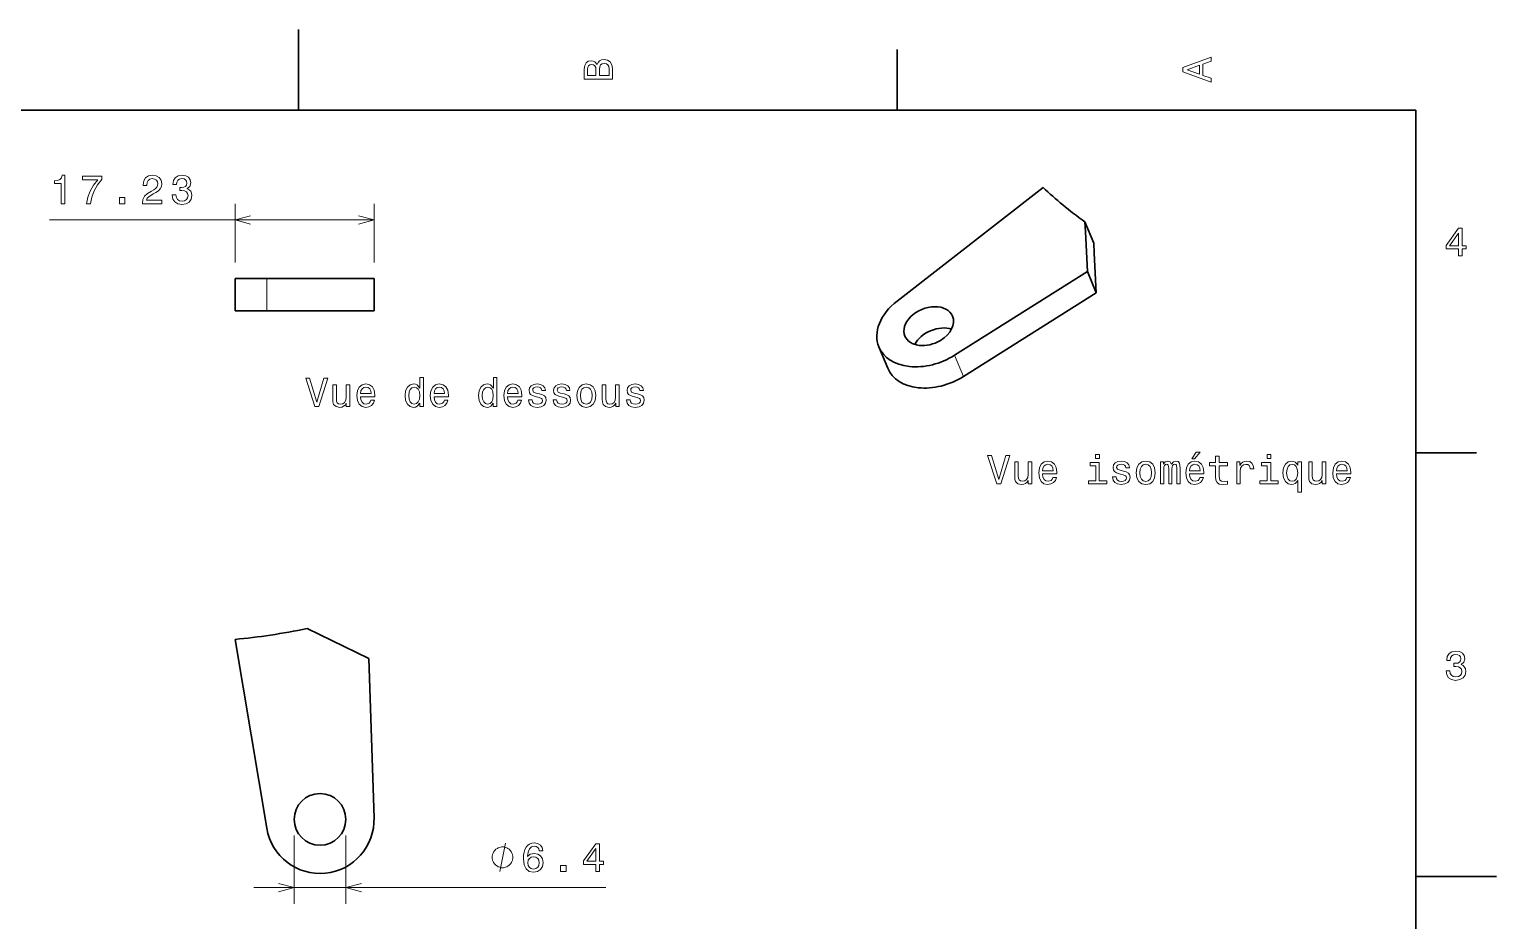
# Model space of a CAD drawing. Extents: x 0 to 297, y 0 to 210.
# Drawn here: x 115.2 to 297, y 99.5 to 210 of the extents above; entities that cross this region are included whole.
import ezdxf

# ---------------------------------------------------------------- set-up
doc = ezdxf.new("R2010")
doc.units = 0

msp = doc.modelspace()

# ---------------------------------------------------------------- linework, layer by layer
at = {"color": 7, "lineweight": 35, "ltscale": 0.25}
for p, q in [((148.5, 200), (148.5, 210)), ((287, 105), (297, 105))]:
    msp.add_line(p, q, dxfattribs=at)
at = {"color": 7, "lineweight": 35, "ltscale": 0.1875}
for p, q in [((222.699997, 200), (222.699997, 207.5)), ((287, 157.5), (294.5, 157.5))]:
    msp.add_line(p, q, dxfattribs=at)
at = {"color": 7, "lineweight": 35}
for p, q in [((287, 200), (10, 200)), ((287, 10), (287, 200)), ((222.701462, 176.321884), (240.80658, 190.401337)), ((144.575333, 110.977486), (140.656662, 134.390457))]:
    msp.add_line(p, q, dxfattribs=at)
at = {"color": 7, "lineweight": 13, "ltscale": 0.182048}
for p, q in [((140.656662, 181.105637), (140.656662, 188.387558)), ((157.883408, 181.105637), (157.883408, 188.387558))]:
    msp.add_line(p, q, dxfattribs=at)
at = {"color": 7, "lineweight": 13}
msp.add_line((117.676544, 186.387558), (157.883408, 186.387558), dxfattribs=at)
at = {"color": 7, "lineweight": 35, "ltscale": 0.030947}
for p, q in [((246.03952, 184.896881), (245.978882, 186.133286)), ((247.138702, 182.264069), (247.078064, 183.500473))]:
    msp.add_line(p, q, dxfattribs=at)
at = {"color": 7, "lineweight": 35, "ltscale": 0.071326}
for p, q in [((245.978882, 186.133286), (247.078064, 183.500473)), ((246.280914, 179.977753), (247.380096, 177.34494)), ((221.540558, 168.001312), (220.441376, 170.634125))]:
    msp.add_line(p, q, dxfattribs=at)
at = {"color": 7, "lineweight": 35, "ltscale": 0.123126}
for p, q in [((246.280914, 179.977753), (246.03952, 184.896881)), ((247.380096, 177.34494), (247.138702, 182.264069))]:
    msp.add_line(p, q, dxfattribs=at)
at = {"color": 7, "lineweight": 35, "ltscale": 0.097967}
for p, q in [((144.575333, 179.105637), (140.656662, 179.105637)), ((144.575333, 175.105637), (140.656662, 175.105637))]:
    msp.add_line(p, q, dxfattribs=at)
at = {"color": 7, "lineweight": 35, "ltscale": 0.1}
for p, q in [((140.656662, 179.105637), (140.656662, 175.105637)), ((157.883408, 175.105637), (157.883408, 179.105637))]:
    msp.add_line(p, q, dxfattribs=at)
at = {"color": 7, "lineweight": 35, "ltscale": 0.332702}
for p, q in [((157.883408, 179.105637), (144.575333, 179.105637)), ((157.883408, 175.105637), (144.575333, 175.105637))]:
    msp.add_line(p, q, dxfattribs=at)
at = {"color": 7, "lineweight": 13, "ltscale": 0.1}
msp.add_line((144.575333, 179.105637), (144.575333, 175.105637), dxfattribs=at)
at = {"color": 7, "lineweight": 35, "ltscale": 0.486209}
for p, q in [((246.280914, 179.977753), (229.829254, 169.605576)), ((247.380096, 177.34494), (230.928436, 166.972778))]:
    msp.add_line(p, q, dxfattribs=at)
at = {"color": 7, "lineweight": 13, "ltscale": 0.071326}
msp.add_line((229.829254, 169.605576), (230.928436, 166.972778), dxfattribs=at)
at = {"color": 7, "lineweight": 35, "ltscale": 0.042839}
msp.add_line((151.119156, 134.989517), (149.577744, 135.738037), dxfattribs=at)
at = {"color": 7, "lineweight": 35, "ltscale": 0.170439}
msp.add_line((157.251923, 132.011551), (151.119156, 134.989517), dxfattribs=at)
at = {"color": 7, "lineweight": 35, "ltscale": 0.493118}
msp.add_line((157.251923, 132.011551), (157.88002, 112.296829), dxfattribs=at)
at = {"color": 8, "lineweight": 13, "ltscale": 0.211242}
for p, q in [((147.983414, 110.083488), (147.983414, 101.633797)), ((154.383408, 110.083488), (154.383408, 101.633797))]:
    msp.add_line(p, q, dxfattribs=at)
at = {"color": 8, "lineweight": 13}
msp.add_line((142.983414, 103.633797), (186.595062, 103.633797), dxfattribs=at)
at = {"color": 7, "lineweight": 13}
for points in [[(185.542007, 205.630417), (185.249496, 205.983429), (185.052811, 206.074219), (184.81073, 206.104477), (184.432495, 206.03891), (184.160156, 205.842224), (183.993729, 205.524506), (183.933212, 205.080704), (183.933212, 203.835022), (187.433212, 203.835022), (187.433212, 205.151306), (187.36261, 205.620331), (187.155838, 205.968307), (186.828018, 206.185165), (186.384216, 206.260818), (186.08667, 206.215424), (185.839554, 206.094391), (185.65799, 205.897705)], [(185.385666, 204.984879), (185.385666, 204.298996), (184.351807, 204.298996), (184.351807, 205.025223), (184.382065, 205.297562), (184.472839, 205.489197), (184.629181, 205.605194), (184.86116, 205.645538), (185.093155, 205.600143), (185.254532, 205.479111), (185.355408, 205.272339)], [(187.014618, 205.095825), (187.014618, 204.298996), (185.809296, 204.298996), (185.809296, 205.050446), (185.844589, 205.368164), (185.9505, 205.595108), (186.132065, 205.731277), (186.394302, 205.776657), (186.671692, 205.731277), (186.863327, 205.605194), (186.979324, 205.393372)], [(261.633209, 203.466858), (261.633209, 203.930847), (260.604401, 204.298996), (260.604401, 205.695969), (261.633209, 206.064133), (261.633209, 206.538193), (258.128174, 205.257217), (258.128174, 204.742798)], [(260.17572, 204.460388), (258.632477, 205), (260.17572, 205.539627)], [(119.103783, 188.387558), (119.562714, 188.387558), (119.562714, 191.912766), (119.219772, 191.912766), (119.128998, 191.605133), (118.947441, 191.398361), (118.670059, 191.277328), (118.286774, 191.236984), (118.286774, 190.878906), (119.103783, 190.878906)], [(122.229576, 188.387558), (122.738937, 188.387558), (122.905365, 189.219681), (123.197876, 189.996338), (123.61142, 190.717529), (124.151047, 191.393326), (124.151047, 191.811905), (121.750465, 191.811905), (121.750465, 191.352966), (123.666893, 191.352966), (123.112137, 190.672134), (122.69355, 189.961044), (122.401047, 189.204559)], [(129.172089, 188.387558), (131.577698, 188.387558), (131.577698, 188.821274), (129.676407, 188.821274), (129.782318, 189.058304), (129.963867, 189.25499), (130.523666, 189.613052), (130.821213, 189.764359), (131.154068, 189.981216), (131.391098, 190.233383), (131.527267, 190.53093), (131.577698, 190.86882), (131.491974, 191.29245), (131.254929, 191.625305), (130.891815, 191.837128), (130.422806, 191.912766), (129.93866, 191.827042), (129.570496, 191.590012), (129.333466, 191.211761), (129.252777, 190.712479), (129.252777, 190.641876), (129.7117, 190.641876), (129.7117, 190.68222), (129.757095, 191.025162), (129.893265, 191.277328), (130.110123, 191.438705), (130.397583, 191.494186), (130.690094, 191.443756), (130.906952, 191.317673), (131.048157, 191.120987), (131.098602, 190.873871), (131.063293, 190.641876), (130.967468, 190.44519), (130.806091, 190.273727), (130.584183, 190.122421), (130.286636, 189.961044), (129.792404, 189.648361), (129.444412, 189.315506), (129.23764, 188.912048), (129.172089, 188.402679)], [(132.867752, 189.486984), (132.867752, 189.451675), (132.948456, 188.967529), (133.185486, 188.604416), (133.558685, 188.372421), (134.052917, 188.286697), (134.577408, 188.372421), (134.970779, 188.59433), (135.222946, 188.947357), (135.313721, 189.401245), (135.273376, 189.698792), (135.16243, 189.940872), (134.980865, 190.127472), (134.7388, 190.263641), (135.066605, 190.535965), (135.182602, 190.969681), (135.106949, 191.363068), (134.890091, 191.660614), (134.537064, 191.847214), (134.052917, 191.912766), (133.59903, 191.832077), (133.251038, 191.610184), (133.024094, 191.257156), (132.948456, 190.788132), (132.948456, 190.752823), (133.397293, 190.752823), (133.437637, 191.075592), (133.568771, 191.307587), (133.780579, 191.448792), (134.078125, 191.499222), (134.340378, 191.458878), (134.532028, 191.352966), (134.64801, 191.181503), (134.693405, 190.949509), (134.64801, 190.702393), (134.526978, 190.535965), (134.31517, 190.435104), (134.027695, 190.404846), (133.831009, 190.409897), (133.831009, 190.011475), (134.078125, 190.021561), (134.395859, 189.976166), (134.632889, 189.855133), (134.774094, 189.658447), (134.824524, 189.401245), (134.769058, 189.108734), (134.622803, 188.891876), (134.390808, 188.755707), (134.083176, 188.710327), (133.765457, 188.760757), (133.533463, 188.912048), (133.387207, 189.154129), (133.331741, 189.486984)], [(126.318619, 188.387558), (127.014587, 188.387558), (127.014587, 189.138992), (126.318619, 189.138992)], [(292.277374, 181.916794), (292.731262, 181.916794), (292.731262, 182.784225), (293.23056, 182.784225), (293.23056, 183.187683), (292.731262, 183.187683), (292.731262, 185.341141), (292.272339, 185.341141), (290.739197, 183.228027), (290.739197, 182.784225), (292.277374, 182.784225)], [(291.162842, 183.187683), (292.277374, 184.756134), (292.277374, 183.187683)], [(151.665573, 166.754059), (150.78804, 163.773499), (149.885315, 166.754059), (149.406204, 166.754059), (150.535889, 163.249008), (151.040207, 163.249008), (152.144669, 166.754059)], [(154.868011, 165.957214), (154.42421, 165.957214), (154.42421, 164.393814), (154.373779, 164.030716), (154.227524, 163.768463), (154.00058, 163.607071), (153.703033, 163.556641), (153.466003, 163.596985), (153.314697, 163.718033), (153.228973, 163.924805), (153.208801, 164.2173), (153.208801, 165.957214), (152.764984, 165.957214), (152.764984, 164.176956), (152.780121, 163.818893), (152.875946, 163.521347), (153.168457, 163.249008), (153.637466, 163.153183), (153.889633, 163.188492), (154.106491, 163.279266), (154.293091, 163.435608), (154.444382, 163.662552), (154.444382, 163.249008), (154.868011, 163.249008)], [(156.204468, 164.474518), (157.979691, 164.474518), (157.984726, 164.68129), (157.904037, 165.261261), (157.682144, 165.694977), (157.329117, 165.957214), (156.860092, 166.05304), (156.401154, 165.952179), (156.048126, 165.669754), (155.821182, 165.210831), (155.740494, 164.605637), (155.816147, 163.985321), (156.043091, 163.531433), (156.391068, 163.249008), (156.844971, 163.153183), (157.238342, 163.21875), (157.561096, 163.390213), (157.798126, 163.662552), (157.934296, 164.025665), (157.495544, 164.025665), (157.404755, 163.823929), (157.273636, 163.672638), (156.900436, 163.551605), (156.612976, 163.607071), (156.396118, 163.783585), (156.254898, 164.07106), (156.204468, 164.459381)], [(156.204468, 164.847717), (156.259949, 165.195694), (156.396118, 165.452896), (156.60289, 165.609238), (156.875229, 165.664719), (157.142517, 165.609238), (157.349289, 165.452896), (157.475372, 165.195694), (157.520752, 164.847717)], [(163.55246, 163.667603), (163.55246, 163.249008), (163.996262, 163.249008), (163.996262, 166.870041), (163.557495, 166.870041), (163.557495, 165.543671), (163.219604, 165.926956), (163.012833, 166.017746), (162.775803, 166.05304), (162.347122, 165.952179), (162.014267, 165.669754), (161.797409, 165.215866), (161.721771, 164.605637), (161.797409, 163.995407), (162.014267, 163.536469), (162.347122, 163.249008), (162.775803, 163.153183), (163.012833, 163.188492), (163.22464, 163.279266)], [(162.85144, 165.654633), (163.143951, 165.584015), (163.36586, 165.387329), (163.496979, 165.059525), (163.547409, 164.605637), (163.496979, 164.146698), (163.36586, 163.818893), (163.143951, 163.617157), (162.85144, 163.551605), (162.574066, 163.617157), (162.362259, 163.818893), (162.221039, 164.151749), (162.175659, 164.605637), (162.221039, 165.054489), (162.362259, 165.382294), (162.574066, 165.584015)], [(165.312546, 164.474518), (167.087753, 164.474518), (167.092804, 164.68129), (167.012115, 165.261261), (166.790207, 165.694977), (166.43718, 165.957214), (165.96817, 166.05304), (165.509232, 165.952179), (165.156204, 165.669754), (164.92926, 165.210831), (164.848572, 164.605637), (164.92421, 163.985321), (165.151154, 163.531433), (165.499146, 163.249008), (165.953033, 163.153183), (166.346405, 163.21875), (166.669174, 163.390213), (166.906204, 163.662552), (167.042374, 164.025665), (166.603607, 164.025665), (166.512833, 163.823929), (166.381714, 163.672638), (166.008514, 163.551605), (165.721039, 163.607071), (165.504181, 163.783585), (165.362976, 164.07106), (165.312546, 164.459381)], [(165.312546, 164.847717), (165.368011, 165.195694), (165.504181, 165.452896), (165.710953, 165.609238), (165.983292, 165.664719), (166.25058, 165.609238), (166.457352, 165.452896), (166.583435, 165.195694), (166.62883, 164.847717)], [(172.660522, 163.667603), (172.660522, 163.249008), (173.104324, 163.249008), (173.104324, 166.870041), (172.665573, 166.870041), (172.665573, 165.543671), (172.327667, 165.926956), (172.120895, 166.017746), (171.883865, 166.05304), (171.4552, 165.952179), (171.122345, 165.669754), (170.905487, 165.215866), (170.829834, 164.605637), (170.905487, 163.995407), (171.122345, 163.536469), (171.4552, 163.249008), (171.883865, 163.153183), (172.120895, 163.188492), (172.332718, 163.279266)], [(171.959518, 165.654633), (172.252029, 165.584015), (172.473923, 165.387329), (172.605057, 165.059525), (172.655487, 164.605637), (172.605057, 164.146698), (172.473923, 163.818893), (172.252029, 163.617157), (171.959518, 163.551605), (171.682144, 163.617157), (171.470322, 163.818893), (171.329117, 164.151749), (171.283722, 164.605637), (171.329117, 165.054489), (171.470322, 165.382294), (171.682144, 165.584015)], [(174.420609, 164.474518), (176.195831, 164.474518), (176.200867, 164.68129), (176.120178, 165.261261), (175.898285, 165.694977), (175.545258, 165.957214), (175.076233, 166.05304), (174.617294, 165.952179), (174.264267, 165.669754), (174.037323, 165.210831), (173.956635, 164.605637), (174.032288, 163.985321), (174.259232, 163.531433), (174.607208, 163.249008), (175.061096, 163.153183), (175.454468, 163.21875), (175.777237, 163.390213), (176.014267, 163.662552), (176.150436, 164.025665), (175.71167, 164.025665), (175.620895, 163.823929), (175.489777, 163.672638), (175.116577, 163.551605), (174.829117, 163.607071), (174.612259, 163.783585), (174.471039, 164.07106), (174.420609, 164.459381)], [(174.420609, 164.847717), (174.476089, 165.195694), (174.612259, 165.452896), (174.819031, 165.609238), (175.09137, 165.664719), (175.358658, 165.609238), (175.56543, 165.452896), (175.691498, 165.195694), (175.736893, 164.847717)], [(178.394669, 164.827545), (177.966003, 164.928406), (177.648285, 165.044403), (177.542374, 165.281433), (177.572632, 165.447861), (177.678528, 165.568893), (177.850006, 165.644547), (178.097122, 165.674805), (178.334152, 165.644547), (178.520752, 165.553757), (178.641785, 165.417603), (178.69223, 165.236038), (179.125946, 165.236038), (179.125946, 165.246124), (179.050293, 165.573929), (178.843521, 165.831146), (178.520752, 165.992523), (178.097122, 166.05304), (177.668457, 165.992523), (177.355774, 165.826096), (177.159088, 165.578979), (177.098572, 165.266296), (177.143951, 164.963699), (177.285156, 164.751892), (177.517151, 164.600586), (177.855042, 164.49469), (178.349289, 164.373642), (178.651886, 164.247574), (178.732574, 164.146698), (178.762833, 163.995407), (178.717438, 163.808807), (178.596405, 163.667603), (178.399719, 163.576813), (178.137466, 163.546555), (177.860092, 163.576813), (177.658356, 163.682724), (177.522202, 163.854202), (177.466721, 164.091232), (177.03804, 164.091232), (177.108658, 163.687775), (177.31543, 163.395264), (177.643234, 163.21875), (178.097122, 163.153183), (178.571182, 163.21875), (178.919174, 163.395264), (179.130981, 163.677689), (179.206635, 164.045837), (179.151154, 164.363556), (178.994812, 164.580414), (178.73761, 164.721634)], [(181.430695, 164.827545), (181.002014, 164.928406), (180.684296, 165.044403), (180.5784, 165.281433), (180.608643, 165.447861), (180.714554, 165.568893), (180.886032, 165.644547), (181.133148, 165.674805), (181.370178, 165.644547), (181.556778, 165.553757), (181.677811, 165.417603), (181.728241, 165.236038), (182.161957, 165.236038), (182.161957, 165.246124), (182.086319, 165.573929), (181.879547, 165.831146), (181.556778, 165.992523), (181.133148, 166.05304), (180.704468, 165.992523), (180.391785, 165.826096), (180.195099, 165.578979), (180.134583, 165.266296), (180.179977, 164.963699), (180.321182, 164.751892), (180.553177, 164.600586), (180.891068, 164.49469), (181.385315, 164.373642), (181.687897, 164.247574), (181.768585, 164.146698), (181.798859, 163.995407), (181.753464, 163.808807), (181.632431, 163.667603), (181.435745, 163.576813), (181.173492, 163.546555), (180.896118, 163.576813), (180.694382, 163.682724), (180.558212, 163.854202), (180.502747, 164.091232), (180.074066, 164.091232), (180.144669, 163.687775), (180.35144, 163.395264), (180.67926, 163.21875), (181.133148, 163.153183), (181.607208, 163.21875), (181.9552, 163.395264), (182.167007, 163.677689), (182.242661, 164.045837), (182.18718, 164.363556), (182.030838, 164.580414), (181.773636, 164.721634)], [(183.009232, 164.600586), (183.08992, 163.985321), (183.321899, 163.531433), (183.690063, 163.249008), (184.184296, 163.153183), (184.673492, 163.249008), (185.041641, 163.526382), (185.273636, 163.98027), (185.359375, 164.600586), (185.273636, 165.215866), (185.041641, 165.674805), (184.673492, 165.952179), (184.184296, 166.05304), (183.690063, 165.952179), (183.321899, 165.669754), (183.08992, 165.215866)], [(183.46312, 164.605637), (183.508514, 165.059525), (183.649719, 165.387329), (183.876663, 165.589066), (184.184296, 165.659668), (184.486893, 165.589066), (184.713837, 165.39238), (184.855042, 165.059525), (184.905487, 164.605637), (184.855042, 164.146698), (184.713837, 163.813843), (184.486893, 163.612122), (184.184296, 163.546555), (183.876663, 163.612122), (183.649719, 163.813843), (183.508514, 164.146698)], [(188.264267, 165.957214), (187.820465, 165.957214), (187.820465, 164.393814), (187.770035, 164.030716), (187.623779, 163.768463), (187.396835, 163.607071), (187.099274, 163.556641), (186.862244, 163.596985), (186.710953, 163.718033), (186.625214, 163.924805), (186.605042, 164.2173), (186.605042, 165.957214), (186.16124, 165.957214), (186.16124, 164.176956), (186.176376, 163.818893), (186.272186, 163.521347), (186.564697, 163.249008), (187.033722, 163.153183), (187.285889, 163.188492), (187.502747, 163.279266), (187.689331, 163.435608), (187.840637, 163.662552), (187.840637, 163.249008), (188.264267, 163.249008)], [(190.538757, 164.827545), (190.110092, 164.928406), (189.792358, 165.044403), (189.686462, 165.281433), (189.716721, 165.447861), (189.822632, 165.568893), (189.994095, 165.644547), (190.241211, 165.674805), (190.478241, 165.644547), (190.664841, 165.553757), (190.785889, 165.417603), (190.836319, 165.236038), (191.270035, 165.236038), (191.270035, 165.246124), (191.194382, 165.573929), (190.98761, 165.831146), (190.664841, 165.992523), (190.241211, 166.05304), (189.812531, 165.992523), (189.499863, 165.826096), (189.303177, 165.578979), (189.242645, 165.266296), (189.28804, 164.963699), (189.42926, 164.751892), (189.66124, 164.600586), (189.999146, 164.49469), (190.493378, 164.373642), (190.795959, 164.247574), (190.876663, 164.146698), (190.906921, 163.995407), (190.861526, 163.808807), (190.740494, 163.667603), (190.543808, 163.576813), (190.281555, 163.546555), (190.004181, 163.576813), (189.80246, 163.682724), (189.66629, 163.854202), (189.610809, 164.091232), (189.182129, 164.091232), (189.252747, 163.687775), (189.459503, 163.395264), (189.787323, 163.21875), (190.241211, 163.153183), (190.715271, 163.21875), (191.063263, 163.395264), (191.27507, 163.677689), (191.350723, 164.045837), (191.295242, 164.363556), (191.138916, 164.580414), (190.881699, 164.721634)], [(236.176682, 157.186813), (235.299149, 154.206253), (234.396423, 157.186813), (233.917313, 157.186813), (235.046997, 153.681763), (235.551315, 153.681763), (236.655777, 157.186813)], [(239.37912, 156.389969), (238.935318, 156.389969), (238.935318, 154.826569), (238.884888, 154.46347), (238.738632, 154.201218), (238.511688, 154.039825), (238.214142, 153.989395), (237.977112, 154.029739), (237.825806, 154.150787), (237.740082, 154.357559), (237.71991, 154.650055), (237.71991, 156.389969), (237.276093, 156.389969), (237.276093, 154.609711), (237.291229, 154.251648), (237.387054, 153.954102), (237.679565, 153.681763), (238.148575, 153.585938), (238.400742, 153.621246), (238.617599, 153.712021), (238.804199, 153.868362), (238.95549, 154.095306), (238.95549, 153.681763), (239.37912, 153.681763)], [(240.715576, 154.907272), (242.490799, 154.907272), (242.495834, 155.114044), (242.415146, 155.694016), (242.193253, 156.127731), (241.840225, 156.389969), (241.371201, 156.485794), (240.912262, 156.384933), (240.559235, 156.102509), (240.332291, 155.643585), (240.251602, 155.038391), (240.327255, 154.418076), (240.554199, 153.964188), (240.902176, 153.681763), (241.356079, 153.585938), (241.749451, 153.651505), (242.072205, 153.822968), (242.309235, 154.095306), (242.445404, 154.45842), (242.006653, 154.45842), (241.915863, 154.256683), (241.784744, 154.105392), (241.411545, 153.98436), (241.124084, 154.039825), (240.907227, 154.216339), (240.766006, 154.503815), (240.715576, 154.892136)], [(247.771057, 157.302795), (247.302032, 157.302795), (247.302032, 156.798477), (247.771057, 156.798477)], [(250.761688, 155.2603), (250.333023, 155.36116), (250.015289, 155.477158), (249.909393, 155.714188), (249.939651, 155.880615), (250.045547, 156.001648), (250.217026, 156.077301), (250.464142, 156.107559), (250.701172, 156.077301), (250.887772, 155.986511), (251.008804, 155.850357), (251.059235, 155.668793), (251.492966, 155.668793), (251.492966, 155.678879), (251.417313, 156.006683), (251.210541, 156.263901), (250.887772, 156.425278), (250.464142, 156.485794), (250.035461, 156.425278), (249.722778, 156.25885), (249.526093, 156.011734), (249.465576, 155.699051), (249.510971, 155.396454), (249.652176, 155.184647), (249.884171, 155.03334), (250.222061, 154.927444), (250.716309, 154.806396), (251.01889, 154.680328), (251.099579, 154.579453), (251.129852, 154.428162), (251.084457, 154.241562), (250.963425, 154.100357), (250.766739, 154.009567), (250.504486, 153.979309), (250.227112, 154.009567), (250.025375, 154.115479), (249.889221, 154.286957), (249.83374, 154.523987), (249.40506, 154.523987), (249.475662, 154.120529), (249.682434, 153.828018), (250.010254, 153.651505), (250.464142, 153.585938), (250.938202, 153.651505), (251.286194, 153.828018), (251.498001, 154.110443), (251.573654, 154.478592), (251.518173, 154.79631), (251.361832, 155.013168), (251.10463, 155.154388)], [(252.340225, 155.03334), (252.420914, 154.418076), (252.652893, 153.964188), (253.021057, 153.681763), (253.515289, 153.585938), (254.004486, 153.681763), (254.37265, 153.959137), (254.60463, 154.413025), (254.690369, 155.03334), (254.60463, 155.648621), (254.37265, 156.107559), (254.004486, 156.384933), (253.515289, 156.485794), (253.021057, 156.384933), (252.652893, 156.102509), (252.420914, 155.648621)], [(255.330856, 153.681763), (255.739365, 153.681763), (255.739365, 155.492279), (255.764572, 155.764618), (255.840225, 155.961304), (255.956223, 156.077301), (256.107513, 156.122681), (256.228546, 156.082336), (256.309235, 155.981476), (256.349579, 155.809998), (256.364716, 155.583054), (256.364716, 153.681763), (256.748016, 153.681763), (256.748016, 155.492279), (256.773224, 155.759567), (256.848877, 155.956253), (256.96991, 156.077301), (257.121216, 156.122681), (257.242249, 156.082336), (257.322937, 155.981476), (257.373352, 155.583054), (257.373352, 153.681763), (257.78186, 153.681763), (257.78186, 155.552795), (257.756653, 155.941132), (257.675964, 156.238678), (257.514587, 156.420242), (257.252319, 156.485794), (256.944702, 156.384933), (256.707642, 156.092422), (256.521057, 156.379883), (256.208374, 156.485794), (255.920914, 156.384933), (255.724228, 156.102509), (255.724228, 156.389969), (255.330856, 156.389969)], [(258.931732, 154.907272), (260.70694, 154.907272), (260.711975, 155.114044), (260.631287, 155.694016), (260.409393, 156.127731), (260.056366, 156.389969), (259.587341, 156.485794), (259.128418, 156.384933), (258.775391, 156.102509), (258.548431, 155.643585), (258.467743, 155.038391), (258.543396, 154.418076), (258.770325, 153.964188), (259.118317, 153.681763), (259.572205, 153.585938), (259.965576, 153.651505), (260.288361, 153.822968), (260.525391, 154.095306), (260.66156, 154.45842), (260.222778, 154.45842), (260.132019, 154.256683), (260.000885, 154.105392), (259.627686, 153.98436), (259.34021, 154.039825), (259.123352, 154.216339), (258.982147, 154.503815), (258.931732, 154.892136)], [(259.239349, 156.758133), (259.536896, 156.758133), (260.237915, 157.615479), (259.743683, 157.615479)], [(262.1745, 155.920959), (262.1745, 154.564331), (262.204773, 154.125565), (262.345978, 153.822968), (262.628418, 153.646454), (263.107513, 153.585938), (263.632019, 153.61116), (263.632019, 153.994446), (263.248718, 153.964188), (262.900726, 154.004532), (262.714142, 154.130615), (262.633453, 154.342422), (262.618317, 154.639969), (262.618317, 155.920959), (263.632019, 155.920959), (263.632019, 156.299194), (262.618317, 156.299194), (262.618317, 157.090988), (262.1745, 157.090988), (262.1745, 156.299194), (261.407959, 156.299194), (261.407959, 155.920959)], [(264.78186, 153.681763), (265.225677, 153.681763), (265.225677, 155.230026), (265.271057, 155.603226), (265.407227, 155.870529), (265.62912, 156.031906), (265.926666, 156.087387), (266.14859, 156.052078), (266.315002, 155.951218), (266.415863, 155.779739), (266.451172, 155.54776), (266.900024, 155.54776), (266.839508, 155.956253), (266.673065, 156.248764), (266.395691, 156.425278), (266.017456, 156.485794), (265.760254, 156.44545), (265.538361, 156.344589), (265.341675, 156.173111), (265.185333, 155.941132), (265.185333, 156.389969), (264.78186, 156.389969)], [(269.023224, 157.302795), (268.554199, 157.302795), (268.554199, 156.798477), (269.023224, 156.798477)], [(272.351746, 155.97139), (272.195404, 156.198334), (272.01889, 156.359711), (271.812134, 156.4505), (271.575073, 156.485794), (271.146423, 156.384933), (270.813568, 156.102509), (270.59671, 155.648621), (270.521057, 155.038391), (270.59671, 154.423111), (270.813568, 153.969223), (271.146423, 153.681763), (271.575073, 153.585938), (271.812134, 153.616196), (272.013855, 153.701935), (272.190369, 153.858276), (272.351746, 154.095306), (272.351746, 152.632767), (272.795563, 152.632767), (272.795563, 156.389969), (272.351746, 156.389969)], [(275.811401, 156.389969), (275.367584, 156.389969), (275.367584, 154.826569), (275.317169, 154.46347), (275.170898, 154.201218), (274.94397, 154.039825), (274.646423, 153.989395), (274.409393, 154.029739), (274.258087, 154.150787), (274.172363, 154.357559), (274.152161, 154.650055), (274.152161, 156.389969), (273.708374, 156.389969), (273.708374, 154.609711), (273.723511, 154.251648), (273.819336, 153.954102), (274.111816, 153.681763), (274.580841, 153.585938), (274.833008, 153.621246), (275.049866, 153.712021), (275.236481, 153.868362), (275.387756, 154.095306), (275.387756, 153.681763), (275.811401, 153.681763)], [(277.147858, 154.907272), (278.923065, 154.907272), (278.928101, 155.114044), (278.847412, 155.694016), (278.625519, 156.127731), (278.272491, 156.389969), (277.803467, 156.485794), (277.344543, 156.384933), (276.991516, 156.102509), (276.764557, 155.643585), (276.683868, 155.038391), (276.759521, 154.418076), (276.986481, 153.964188), (277.334442, 153.681763), (277.78833, 153.585938), (278.181702, 153.651505), (278.504486, 153.822968), (278.741516, 154.095306), (278.877686, 154.45842), (278.438904, 154.45842), (278.348145, 154.256683), (278.21701, 154.105392), (277.843811, 153.98436), (277.556366, 154.039825), (277.339508, 154.216339), (277.198273, 154.503815), (277.147858, 154.892136)], [(240.715576, 155.280472), (240.771057, 155.628448), (240.907227, 155.885651), (241.113998, 156.041992), (241.386337, 156.097473), (241.653625, 156.041992), (241.860397, 155.885651), (241.986481, 155.628448), (242.03186, 155.280472)], [(247.75592, 154.054962), (247.75592, 156.299194), (246.61615, 156.299194), (246.61615, 155.920959), (247.312119, 155.920959), (247.312119, 154.054962), (246.404343, 154.054962), (246.404343, 153.681763), (248.673798, 153.681763), (248.673798, 154.054962)], [(252.794113, 155.038391), (252.839508, 155.492279), (252.980713, 155.820099), (253.207657, 156.02182), (253.515289, 156.092422), (253.817886, 156.02182), (254.04483, 155.825134), (254.186035, 155.492279), (254.236481, 155.038391), (254.186035, 154.579453), (254.04483, 154.246597), (253.817886, 154.044876), (253.515289, 153.979309), (253.207657, 154.044876), (252.980713, 154.246597), (252.839508, 154.579453)], [(258.931732, 155.280472), (258.987183, 155.628448), (259.123352, 155.885651), (259.330139, 156.041992), (259.602478, 156.097473), (259.869751, 156.041992), (260.076538, 155.885651), (260.202606, 155.628448), (260.248016, 155.280472)], [(269.008087, 154.054962), (269.008087, 156.299194), (267.868317, 156.299194), (267.868317, 155.920959), (268.56427, 155.920959), (268.56427, 154.054962), (267.656494, 154.054962), (267.656494, 153.681763), (269.925964, 153.681763), (269.925964, 154.054962)], [(270.974945, 155.038391), (271.020325, 155.487244), (271.16156, 155.815048), (271.373352, 156.016785), (271.650726, 156.087387), (271.943237, 156.016785), (272.165161, 155.820099), (272.296265, 155.492279), (272.34671, 155.038391), (272.296265, 154.579453), (272.165161, 154.251648), (271.943237, 154.049911), (271.650726, 153.98436), (271.373352, 154.049911), (271.16156, 154.251648), (271.020325, 154.584503)], [(277.147858, 155.280472), (277.203339, 155.628448), (277.339508, 155.885651), (277.546265, 156.041992), (277.818604, 156.097473), (278.085907, 156.041992), (278.292664, 155.885651), (278.418762, 155.628448), (278.464142, 155.280472)], [(290.729126, 130.51622), (290.729126, 130.480911), (290.809814, 129.996765), (291.046844, 129.633652), (291.420044, 129.401657), (291.914276, 129.315933), (292.438782, 129.401657), (292.832153, 129.623566), (293.08429, 129.976593), (293.175079, 130.430481), (293.134735, 130.728027), (293.023773, 130.970108), (292.842224, 131.156708), (292.600159, 131.292877), (292.927948, 131.565216), (293.043945, 131.998932), (292.968292, 132.392303), (292.751434, 132.68985), (292.398407, 132.87645), (291.914276, 132.942017), (291.460388, 132.861313), (291.112396, 132.63942), (290.885468, 132.286392), (290.809814, 131.817368), (290.809814, 131.782074), (291.258636, 131.782074), (291.299011, 132.104828), (291.430115, 132.336823), (291.641937, 132.478027), (291.939484, 132.528473), (292.201721, 132.488113), (292.393372, 132.382217), (292.509369, 132.210739), (292.554749, 131.97876), (292.509369, 131.731628), (292.388336, 131.565216), (292.176514, 131.46434), (291.889069, 131.434082), (291.692383, 131.439133), (291.692383, 131.04071), (291.939484, 131.050797), (292.257202, 131.005417), (292.494232, 130.884369), (292.635468, 130.687683), (292.685883, 130.430481), (292.630402, 130.13797), (292.484161, 129.921112), (292.252167, 129.784943), (291.944519, 129.739563), (291.626801, 129.789993), (291.394806, 129.941284), (291.248566, 130.183365), (291.193085, 130.51622)]]:
    msp.add_lwpolyline(points, close=True, dxfattribs=at)
for points in [[(142.588516, 186.905197), (140.656662, 186.387558), (142.588516, 185.869919)], [(155.951553, 185.869919), (157.883408, 186.387558), (155.951553, 186.905197)]]:
    msp.add_lwpolyline(points, dxfattribs=at)
at = {"color": 8, "lineweight": 13}
for points in [[(173.453659, 105.633797), (174.153671, 109.133797)], [(146.051559, 103.116165), (147.983414, 103.633797), (146.051559, 104.151436)], [(156.315262, 104.151436), (154.383408, 103.633797), (156.315262, 103.116165)]]:
    msp.add_lwpolyline(points, dxfattribs=at)
for points in [[(178.815384, 108.190712), (178.719559, 108.59922), (178.497665, 108.90181), (178.154724, 109.093452), (177.710922, 109.159012), (177.413361, 109.123711), (177.156158, 109.027893), (176.929214, 108.871552), (176.737579, 108.649651), (176.586273, 108.372269), (176.475327, 108.034378), (176.404724, 107.635963), (176.384552, 107.187111), (176.46524, 106.470978), (176.712357, 105.951523), (177.110779, 105.63884), (177.655441, 105.532936), (178.144638, 105.623711), (178.517838, 105.860748), (178.759903, 106.23394), (178.845642, 106.708008), (178.759903, 107.187111), (178.527924, 107.555267), (178.169846, 107.787254), (177.726044, 107.86795), (177.246948, 107.767082), (176.88887, 107.479622), (176.964523, 108.034378), (177.1259, 108.432793), (177.373016, 108.669823), (177.715958, 108.750511), (177.968124, 108.710167), (178.15976, 108.604263), (178.285843, 108.42775), (178.35141, 108.190712)], [(175.087006, 107.383797), (175.087006, 107.500465), (175.028671, 107.733795), (174.970337, 107.908798), (174.912003, 108.025467), (174.795334, 108.200462), (174.620331, 108.375465), (174.445328, 108.492134), (174.328659, 108.550468), (174.153671, 108.608795), (173.920334, 108.66713), (173.803665, 108.66713), (173.686996, 108.66713), (173.453659, 108.608795), (173.278671, 108.550468), (173.162003, 108.492134), (172.987, 108.375465), (172.811996, 108.200462), (172.695328, 108.025467), (172.636993, 107.908798), (172.578659, 107.733795), (172.520325, 107.500465), (172.520325, 107.383797), (172.520325, 107.267136), (172.578659, 107.033798), (172.636993, 106.858795), (172.695328, 106.742134), (172.811996, 106.567131), (172.987, 106.392136), (173.162003, 106.275467), (173.278671, 106.217133), (173.453659, 106.158798), (173.686996, 106.100464), (173.803665, 106.100464), (173.920334, 106.100464), (174.153671, 106.158798), (174.328659, 106.217133), (174.445328, 106.275467), (174.620331, 106.392136), (174.795334, 106.567131), (174.912003, 106.742134), (174.970337, 106.858795), (175.028671, 107.033798), (175.087006, 107.267136)], [(178.356445, 106.702965), (178.30098, 106.385239), (178.15976, 106.143166), (177.932816, 105.981781), (177.650391, 105.931351), (177.352844, 105.981781), (177.1259, 106.138123), (176.979645, 106.380196), (176.934265, 106.697922), (176.984695, 107.010597), (177.1259, 107.247635), (177.357895, 107.398926), (177.670578, 107.454407), (177.942902, 107.398926), (178.15976, 107.252678), (178.30098, 107.01564)], [(185.354431, 105.633797), (185.808319, 105.633797), (185.808319, 106.501236), (186.307602, 106.501236), (186.307602, 106.904694), (185.808319, 106.904694), (185.808319, 109.058151), (185.349396, 109.058151), (183.816254, 106.945038), (183.816254, 106.501236), (185.354431, 106.501236)], [(184.239883, 106.904694), (185.354431, 108.473137), (185.354431, 106.904694)], [(180.993042, 105.633797), (181.689011, 105.633797), (181.689011, 106.385239), (180.993042, 106.385239)]]:
    msp.add_lwpolyline(points, close=True, dxfattribs=at)
at = {"color": 7, "lineweight": 35}
msp.add_circle((151.183411, 112.083488), 3.2, dxfattribs=at)
msp.add_arc((151.183411, 112.083488), 6.7, 189.501621, 1.824746, dxfattribs=at)
for centre, major_axis, ratio, start_param, end_param in [((255.414841, 190.870956), (20.198166, -11.653702), 0.390496, 4.1507784728, 4.4607841017), ((226.624252, 173.215225), (6.1828, 2.581284), 0.700897, 1.9408378728, 3.1415516615), ((226.624252, 173.215225), (2.952972, 1.232849), 0.700897, 0.0000020857, 3.1415947393), ((227.723434, 170.582413), (2.952972, 1.232849), 0.700897, 0.6890683406, 2.452528564), ((226.624252, 173.215225), (2.952972, 1.232849), 0.700897, 4.9165960334, 6.2831873929), ((226.624252, 173.215225), (2.952972, 1.232849), 0.700897, 3.1415947393, 4.9165960334), ((226.624252, 173.215225), (6.1828, 2.581284), 0.700897, 3.1415516615, 4.9484438625), ((227.723434, 170.582413), (6.1828, 2.581284), 0.700897, 3.1415516615, 4.9484438625), ((150.684586, 146.265137), (29.338043, 7.275612), 0.331588, 4.282727377, 4.5927330065)]:
    msp.add_ellipse(centre, major_axis=major_axis, ratio=ratio, start_param=start_param, end_param=end_param, dxfattribs=at)

doc.saveas('drawing.dxf')
